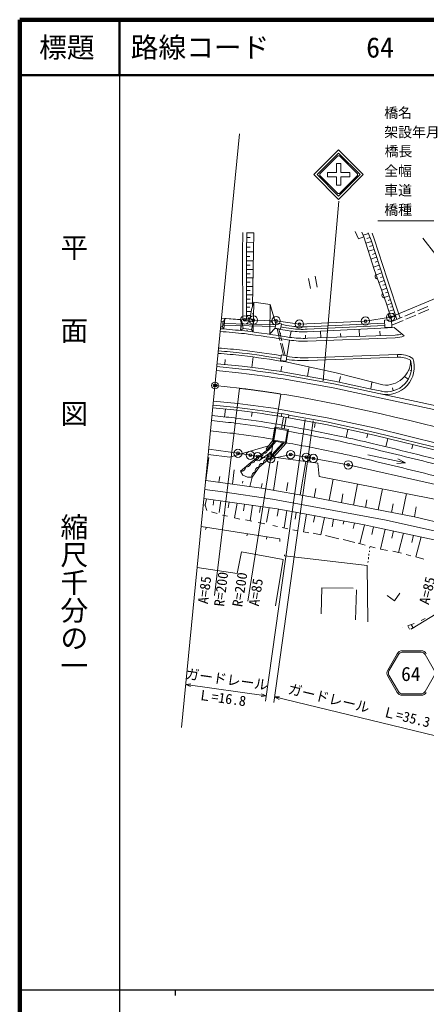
# Model space of a CAD drawing. Units: millimetres, scale not verified. Extents: x 40000 to 680000, y 20000 to 380000.
# Drawn here: x 40000 to 113289, y 202409 to 380000 of the extents above; entities that cross this region are included whole.
import ezdxf
from ezdxf.enums import TextEntityAlignment as Align

# ---------------------------------------------------------------- set-up
doc = ezdxf.new("R2010")
doc.units = ezdxf.units.MM
doc.header["$LTSCALE"] = 1000
doc.header["$PDMODE"] = 32
doc.header["$PDSIZE"] = 500
doc.linetypes.add('CHAIN', pattern=[18.5, 12, -1.5, 3.5, -1.5])
for name, color, linetype, lineweight in [('M-BGD', 7, 'Continuous', 13), ('M-BMK', 2, 'CHAIN', 13), ('M-BMK-OTRS', 5, 'Continuous', 13), ('M-BMK-ROW', 30, 'Continuous', 13), ('M-STR-HTXT', 7, 'Continuous', 13), ('M-STR-STRC', 7, 'Continuous', 13), ('M-TTL', 2, 'Continuous', 140), ('M-TTL-BAND', 7, 'Continuous', 25), ('M-TTL-LINE', 7, 'Continuous', 50), ('M-TTL-TXT', 7, 'Continuous', 13)]:
    doc.layers.add(name, color=color, linetype=linetype, lineweight=lineweight)
doc.layers.add('M-OTRS', color=6, linetype='Continuous')
doc.styles.add('@ＭＳ ゴシック', font='')
doc.styles.add('ＭＳ ゴシック', font='')
doc.styles.get('@ＭＳ ゴシック').set_extended_font_data('@MS Gothic')
doc.styles.get('ＭＳ ゴシック').set_extended_font_data('MS Gothic')

msp = doc.modelspace()

# ---------------------------------------------------------------- linework, layer by layer
at = {"layer": 'M-BGD'}
for p, q in [((79642, 359431), (69172, 252358)), ((80214, 341623), (80173, 338148)), ((80894, 338131), (80944, 341607)), ((80944, 341557), (82177, 341542)), ((82178, 341579), (82126, 338302)), ((101073, 340476), (100480, 341792)), ((102053, 340831), (101697, 341672)), ((102883, 341442), (101934, 341113)), ((102839, 341559), (103330, 340254)), ((103505, 341494), (103896, 340452)), ((80919, 339846), (82150, 339832)), ((80931, 340702), (81542, 340694)), ((102053, 340831), (101073, 340476)), ((103893, 334937), (102053, 340831)), ((103408, 340013), (102416, 339669)), ((103151, 340730), (102586, 340534)), ((103641, 339295), (103078, 339100)), ((103330, 340254), (105675, 333048)), ((103896, 340452), (106245, 333235)), ((114998, 337567), (112654, 340592)), ((80173, 338148), (80193, 325882)), ((80877, 325961), (80894, 338131)), ((80894, 338131), (82123, 338117)), ((80906, 338989), (81520, 338982)), ((82126, 338302), (81977, 328400)), ((103875, 338577), (102866, 338227)), ((104107, 337865), (103565, 337677)), ((80890, 335730), (81513, 335730)), ((80892, 336504), (82099, 336503)), ((80893, 337283), (81509, 337283)), ((104339, 337153), (103313, 336796)), ((104799, 335739), (103756, 335377)), ((104569, 336446), (104049, 336265)), ((80888, 334187), (81517, 334187)), ((80889, 334956), (82076, 334955)), ((106067, 328919), (103893, 334937)), ((105256, 334337), (104238, 333983)), ((105027, 335038), (104529, 334865)), ((80886, 332654), (81520, 332654)), ((80887, 333418), (82053, 333417)), ((92424, 331546), (92075, 333339)), ((93618, 331727), (93268, 333727)), ((105709, 332946), (104735, 332607)), ((105470, 333637), (105006, 333476)), ((105935, 332256), (105478, 332097)), ((105675, 333048), (108008, 325946)), ((106245, 333235), (108563, 326180)), ((80883, 330373), (82007, 330372)), ((80884, 331132), (81524, 331131)), ((80885, 331891), (82030, 331890)), ((106162, 331566), (105228, 331242)), ((106387, 330882), (105947, 330730)), ((80881, 328865), (81984, 328864)), ((80882, 329619), (81528, 329618)), ((82173, 329030), (81767, 327724)), ((82173, 329030), (82109, 323707)), ((85169, 328658), (82173, 329030)), ((85169, 328658), (85105, 323326)), ((85169, 328658), (86139, 325069)), ((106611, 330198), (105717, 329888)), ((107127, 325574), (106067, 328919)), ((107057, 328841), (106187, 328539)), ((106834, 329520), (106412, 329373)), ((80879, 327367), (81709, 327366)), ((80880, 328125), (81458, 328124)), ((81767, 327724), (81523, 326210)), ((82148, 326928), (81888, 326932)), ((107434, 327695), (106542, 327420)), ((107245, 328268), (106813, 328134)), ((107624, 327116), (107178, 326978)), ((109397, 326531), (111239, 327308)), ((111700, 327502), (113543, 328279)), ((111880, 326927), (113723, 327704)), ((76335, 325611), (76658, 325568)), ((76528, 324577), (76658, 325568)), ((86125, 324976), (76613, 325222)), ((76969, 326111), (76630, 325350)), ((76881, 325051), (76741, 325062)), ((76969, 326111), (76810, 324188)), ((76969, 326111), (79959, 325864)), ((79959, 325864), (79799, 323940)), ((79959, 325864), (80305, 324288)), ((81523, 326210), (80303, 325741)), ((82131, 325513), (80303, 325741)), ((80877, 326631), (81461, 326631)), ((81369, 325608), (81401, 325867)), ((82131, 325513), (81523, 326210)), ((82131, 325513), (81754, 324111)), ((81939, 325833), (81939, 325817)), ((85131, 325491), (85621, 325485)), ((86028, 324332), (86178, 325321)), ((86178, 325321), (87166, 325171)), ((87016, 324182), (87166, 325171)), ((105762, 325281), (91791, 324606)), ((107035, 325863), (105737, 325800)), ((105800, 324502), (105737, 325800)), ((107814, 326537), (106910, 326257)), ((107098, 324564), (107035, 325863)), ((107051, 325542), (108936, 326337)), ((107082, 324904), (109116, 325762)), ((109576, 325956), (111419, 326733)), ((76238, 324615), (76528, 324577)), ((76528, 324577), (76810, 324188)), ((86080, 324677), (76573, 324923)), ((80305, 324288), (79799, 323940)), ((79855, 324616), (80059, 324600)), ((80305, 324288), (80364, 324280)), ((81754, 324111), (80364, 324280)), ((80987, 323838), (81008, 324021)), ((81754, 324111), (82109, 323707)), ((86028, 324332), (85105, 323326)), ((86028, 324332), (87016, 324182)), ((86387, 324277), (86900, 322129)), ((86707, 324229), (87220, 322081)), ((86920, 322977), (86996, 323549)), ((88699, 322692), (88913, 323844)), ((105783, 324841), (91813, 324167)), ((107473, 324482), (91834, 323727)), ((94262, 322623), (94217, 323842)), ((97868, 322758), (97845, 323381)), ((101227, 322884), (101179, 324179)), ((104973, 323024), (104943, 323837)), ((107098, 324564), (105800, 324502)), ((107473, 324482), (109300, 322956)), ((87016, 321643), (87529, 319495)), ((87336, 321594), (87849, 319446)), ((88158, 319234), (88610, 322200)), ((91518, 322521), (91495, 323129)), ((107670, 323125), (91877, 322534)), ((107689, 322625), (91896, 322034)), ((75585, 317941), (80091, 317494)), ((76970, 317804), (77062, 318728)), ((81839, 317276), (82088, 319205)), ((87034, 318558), (87184, 319547)), ((87034, 318558), (88023, 318408)), ((87184, 319547), (88173, 319397)), ((88023, 318408), (88173, 319397)), ((108095, 319638), (92008, 319036)), ((108114, 319118), (92028, 318517)), ((108114, 319118), (108095, 319638)), ((75536, 317443), (80042, 316995)), ((87097, 316517), (87246, 317505)), ((91868, 315683), (92176, 317394)), ((110579, 316750), (110302, 316790)), ((97580, 314626), (97804, 315668)), ((103263, 313404), (103483, 314628)), ((103609, 314595), (105446, 314117)), ((110046, 315183), (109335, 315667)), ((103352, 313385), (105269, 312972)), ((107346, 313059), (107189, 313615)), ((74807, 309981), (79172, 309547)), ((74855, 310477), (79206, 310045)), ((77077, 309755), (76939, 308365)), ((81909, 309198), (81801, 308402)), ((86519, 309026), (87237, 308896)), ((86431, 308534), (87149, 308404)), ((87246, 308946), (87149, 308404)), ((87149, 308404), (88428, 308174)), ((87212, 306278), (87572, 308328)), ((87246, 308946), (88525, 308715)), ((87646, 306202), (88005, 308250)), ((88525, 308715), (88428, 308174)), ((93267, 307303), (93111, 306435)), ((86014, 306488), (85582, 304026)), ((86176, 306257), (85813, 304188)), ((86014, 306488), (88476, 306056)), ((86169, 307079), (88577, 306646)), ((86176, 306257), (88245, 305894)), ((88245, 305894), (87882, 303826)), ((88476, 306056), (88044, 303594)), ((99135, 306109), (98820, 304641)), ((84406, 302626), (85582, 304026)), ((84406, 302626), (85582, 304026)), ((84635, 302433), (85924, 303966)), ((84635, 302433), (85924, 303966)), ((84789, 302305), (86151, 303926)), ((84789, 302305), (86151, 303926)), ((87458, 303697), (85358, 301436)), ((87458, 303697), (85358, 301436)), ((85582, 304026), (88044, 303594)), ((85813, 304188), (87882, 303826)), ((102734, 305335), (102572, 304583)), ((106349, 304484), (105981, 302983)), ((84843, 303146), (77879, 301107)), ((84636, 302434), (81661, 300144)), ((85465, 302090), (83076, 300413)), ((84406, 302626), (84789, 302305)), ((84406, 302626), (84789, 302305)), ((85465, 302090), (85001, 301925)), ((85465, 302090), (85152, 301710)), ((87692, 303656), (85505, 301300)), ((87692, 303656), (85505, 301300)), ((88044, 303594), (85724, 301096)), ((88044, 303594), (85724, 301096)), ((110880, 303375), (110684, 302574)), ((73567, 296885), (74106, 301022)), ((73987, 301601), (77879, 301107)), ((81661, 300144), (79791, 298567)), ((85505, 301300), (83134, 299272)), ((85358, 301436), (85724, 301096)), ((85358, 301436), (85724, 301096)), ((93749, 300023), (85724, 301096)), ((85763, 295111), (86511, 300393)), ((90545, 294282), (91583, 300312)), ((102753, 301497), (109558, 300052)), ((109558, 300052), (108178, 300771)), ((78331, 296221), (78657, 298808)), ((80206, 297872), (79791, 298567)), ((83134, 299272), (81881, 297487)), ((93954, 297606), (93749, 300023)), ((109558, 300052), (108005, 299956)), ((83597, 295487), (73527, 296891)), ((75903, 296560), (76054, 297629)), ((80178, 296411), (80208, 296790)), ((81032, 297505), (80206, 297872)), ((81881, 297487), (81032, 297505)), ((81454, 295786), (81881, 297487)), ((93954, 297606), (118434, 292822)), ((95759, 293322), (96475, 297113)), ((83544, 295494), (83706, 296373)), ((93152, 293830), (83597, 295487)), ((88108, 295014), (88337, 296510)), ((93098, 293839), (93381, 295426)), ((100187, 292459), (100896, 296249)), ((104632, 291593), (105381, 295373)), ((86380, 291766), (73211, 293669)), ((73441, 292441), (73668, 293608)), ((74859, 292433), (75018, 293413)), ((75959, 291098), (76249, 293235)), ((111190, 290315), (93152, 293830)), ((98014, 292882), (98220, 294501)), ((102350, 292038), (102545, 293382)), ((108958, 290750), (109729, 294523)), ((73000, 291504), (73087, 291570)), ((73441, 292441), (73099, 292522)), ((73755, 291447), (73441, 292441)), ((77569, 291928), (77752, 293018)), ((78701, 290124), (79212, 292807)), ((80318, 291438), (80507, 292619)), ((81515, 289636), (81951, 292411)), ((83205, 291118), (83424, 292198)), ((84504, 289400), (84961, 291976)), ((102136, 288883), (86380, 291766)), ((86394, 290447), (86637, 291705)), ((87659, 288337), (88127, 291446)), ((107003, 291131), (107297, 292705)), ((111152, 290323), (111476, 292122)), ((75589, 290916), (74588, 291248)), ((77447, 290446), (76581, 290636)), ((79662, 289920), (78701, 290124)), ((81857, 289565), (80729, 289799)), ((89640, 289895), (89816, 291142)), ((91168, 287653), (91697, 290798)), ((92981, 289390), (93197, 290519)), ((94287, 287097), (94925, 290202)), ((96337, 288553), (96586, 289899)), ((98323, 288986), (98426, 289562)), ((127610, 286439), (111190, 290315)), ((86910, 286360), (72717, 288609)), ((73479, 288052), (73655, 288465)), ((73482, 288047), (73657, 288460)), ((84166, 289066), (82987, 289338)), ((86442, 288616), (85627, 288784)), ((88336, 288173), (87294, 288425)), ((90211, 287812), (89241, 288001)), ((100126, 288201), (100322, 289215)), ((101294, 285488), (102136, 288883)), ((103801, 288550), (102131, 288863)), ((103468, 287150), (103793, 288551)), ((120214, 284999), (103801, 288550)), ((105025, 284517), (105860, 288105)), ((107087, 286502), (107365, 287779)), ((80919, 286892), (81035, 287291)), ((84458, 286332), (84540, 286736)), ((86887, 285884), (86910, 286360)), ((92093, 287429), (91168, 287653)), ((94287, 287097), (92892, 287362)), ((97518, 286375), (95132, 286973)), ((100388, 285725), (98314, 286217)), ((108285, 283886), (109166, 287389)), ((110653, 285703), (110959, 287001)), ((111418, 283124), (112353, 286700)), ((102251, 285243), (100989, 285567)), ((103024, 283999), (103026, 284209)), ((103156, 285009), (103064, 284690)), ((104099, 284752), (103156, 285009)), ((106308, 284265), (105025, 284517)), ((79209, 280113), (79973, 284043)), ((87472, 282642), (79973, 284043)), ((86114, 274277), (87472, 282642)), ((87757, 283310), (87751, 283455)), ((102626, 281543), (87757, 283310)), ((102860, 282724), (102900, 283042)), ((102934, 283362), (102960, 283633)), ((108793, 283771), (107281, 284111)), ((110528, 283280), (109665, 283515)), ((112871, 282707), (111418, 283124)), ((79209, 280113), (71990, 281183)), ((102722, 271409), (102626, 281543)), ((102746, 282093), (102809, 282311)), ((94360, 272853), (94468, 277527)), ((100096, 277438), (94468, 277527)), ((100545, 271784), (100681, 277182)), ((107549, 275160), (106245, 276172)), ((108513, 276539), (107549, 275160)), ((118247, 274830), (110719, 270182)), ((113098, 271986), (112336, 271657)), ((109057, 270314), (109080, 270324)), ((111094, 271113), (109976, 270666)), ((109976, 270666), (110291, 270101)), ((110503, 270064), (110816, 270235)), ((110936, 270322), (110559, 270899))]:
    msp.add_line(p, q, dxfattribs=at)
for points in [[(87987, 318279), (97034, 316291), (103624, 314607)], [(87694, 316434), (96737, 314807), (103363, 313382)], [(87616, 315939), (96640, 314316), (118725, 309566)], [(88428, 308174), (95174, 306960), (95178, 306960)], [(88517, 308666), (95271, 307451), (104004, 305572), (116807, 302438)], [(95178, 306960), (103892, 305086), (116688, 301953)], [(202340, 262001), (175553, 270482), (158790, 275833), (141847, 280916), (128933, 284426), (117107, 287263), (106080, 289718), (85538, 293496), (76637, 294855), (73368, 295274)]]:
    msp.add_lwpolyline(points, dxfattribs=at)
msp.add_circle((75200, 314003), 600, dxfattribs=at)
for centre, radius, start, end in [((112269, 340746), 510, 332.10322, 341.37809), ((104545, 333715), 498, 133.29712, 266.42322), ((105787, 330276), 498, 133.29712, 266.42322), ((107012, 326706), 533, 133.47942, 261.69302), ((54502, 115151), 212390, 80.64125, 81.15957), ((53192, 48170), 276555, 84.33297, 85.23702), ((53192, 48170), 277055, 84.33297, 85.23554), ((54502, 115151), 209839, 80.6455, 82.88299), ((54502, 115151), 210339, 80.64715, 82.88299), ((54502, 115151), 211510, 80.63699, 81.43544), ((54502, 115151), 211950, 80.63911, 81.15912), ((91033, 340316), 16608, 262.66489, 272.76355), ((91033, 340316), 16168, 262.69228, 272.76355), ((91033, 340316), 15728, 262.72079, 272.76355), ((107502, 327621), 4500, 272.14159, 287.47266), ((91205, 340521), 18500, 261.82914, 272.14159), ((91205, 340521), 18000, 261.82914, 272.14159), ((107502, 327621), 5000, 272.14159, 291.07237), ((53192, 48170), 272585, 84.34354, 85.249), ((53192, 48170), 273035, 84.34354, 85.24762), ((53192, 48170), 273555, 84.34354, 85.24604), ((54502, 115151), 206319, 80.91405, 82.86902), ((54502, 115151), 206839, 80.91521, 82.86902), ((54502, 115151), 205869, 80.63917, 82.86902), ((91205, 340521), 22020, 261.82914, 272.14159), ((91205, 340521), 21500, 261.82914, 272.14159), ((106125, 317390), 5000, 257.86098, 17.67098), ((106125, 317390), 4500, 257.86098, 15.27785), ((105966, 318587), 4500, 263.37155, 359.85438), ((108281, 314641), 5000, 58.56941, 92.14159), ((108281, 314641), 4500, 60.96253, 92.14159), ((55735, 114952), 203500, 80.98667, 83.14), ((55735, 114953), 204000, 80.98667, 83.13999), ((55735, 114953), 196000, 80.98667, 83.13999), ((55735, 114952), 196500, 80.98667, 83.14), ((49192, 48596), 260336, 83.51043, 84.40311), ((49192, 48596), 261246, 83.51043, 84.40316), ((46823, 48934), 260279, 82.92406, 82.98565), ((46823, 48934), 261189, 82.92406, 82.98565), ((54289, 115187), 193613, 80.58471, 82.70844), ((54289, 115187), 194523, 80.55511, 82.70844), ((49192, 48596), 258456, 83.51043, 84.40303), ((43574, 49421), 260231, 77.98478, 80.07635), ((43574, 49421), 261131, 77.98478, 80.07635), ((46823, 48934), 258399, 82.92406, 82.98565), ((54289, 115187), 191733, 80.5899, 82.70844), ((43574, 49421), 258131, 77.98478, 80.07635), ((43243, 49577), 260148, 76.6487, 77.90652), ((43243, 49577), 261048, 76.6487, 77.90652), ((84131, 302319), 517, 242.39172, 12.76632), ((-79915, -469341), 793481, 75.72042, 76.64871), ((-79915, -469341), 794381, 75.42169, 76.64871), ((80888, 300112), 773, 257.89122, 2.41952), ((81900, 300602), 517, 242.39172, 12.76632), ((82644, 301175), 517, 242.39172, 12.76632), ((83388, 301747), 517, 242.39172, 12.76632), ((84515, 300058), 601, 70.58592, 190.50652), ((85305, 300734), 601, 70.58592, 190.50652), ((43243, 49577), 258048, 76.6487, 77.90652), ((-79915, -469341), 791381, 75.72067, 76.64871), ((79953, 299323), 773, 257.89122, 2.41952), ((82477, 297735), 645, 87.27922, 202.59502), ((83103, 298628), 645, 87.27922, 202.59502), ((83724, 299381), 601, 70.58592, 190.50652)]:
    msp.add_arc(centre, radius, start, end, dxfattribs=at)
at = {"layer": 'M-BMK'}
msp.add_line((75200, 314003), (79624, 313520), dxfattribs=at)
msp.add_lwpolyline([(122329, 304689), (119876, 305309), (117423, 305926), (114968, 306539), (112512, 307146), (110054, 307744), (107593, 308331), (105130, 308905), (102662, 309464), (100191, 310005), (97716, 310526), (95236, 311026), (92751, 311501), (90261, 311950), (87766, 312370), (87068, 312482)], dxfattribs=at)
msp.add_arc((55735, 114952), 200000, 80.98667, 83.14, dxfattribs=at)
at = {"layer": 'M-BMK-OTRS'}
msp.add_line((82877, 301195), (85250, 300815), dxfattribs=at)
for points in [[(76389, 326159), (80570, 325854), (82133, 325812), (86220, 325698), (90432, 325099), (102325, 325643), (106843, 326329), (116644, 330462)], [(74079, 302544), (79341, 301792), (81578, 301436), (82877, 301195)], [(85250, 300815), (88848, 301569), (91667, 301092)], [(91667, 301092), (92937, 300873), (99222, 299709), (114149, 296366), (121662, 294618), (123270, 294544), (140880, 293739), (141129, 292442), (140720, 290930), (140128, 290166)]]:
    msp.add_lwpolyline(points, dxfattribs=at)
at = {"layer": 'M-BMK-ROW'}
msp.add_line((82877, 301195), (85250, 300815), dxfattribs=at)
for points in [[(76389, 326159), (80570, 325854), (82133, 325812), (86220, 325698), (90432, 325099), (102325, 325643), (106843, 326329)], [(74079, 302544), (79341, 301792), (81578, 301436), (82877, 301195)], [(85250, 300815), (88848, 301569), (91667, 301092)], [(91667, 301092), (92937, 300873), (99222, 299709), (114149, 296366), (121662, 294618), (123270, 294544), (140880, 293739), (141129, 292442), (140720, 290930), (140128, 290166)]]:
    msp.add_lwpolyline(points, dxfattribs=at)
for centre in [(106843, 326329), (80570, 325854), (82133, 325812), (86220, 325698), (90432, 325099), (102325, 325643), (79341, 301792), (81578, 301436), (82877, 301195), (88848, 301569), (85250, 300815), (91667, 301092), (92937, 300873), (99222, 299709)]:
    msp.add_circle(centre, 750, dxfattribs=at)
for p in [(80570, 325854), (82133, 325812), (86220, 325698), (90432, 325099), (102325, 325643), (106843, 326329), (79341, 301792), (81578, 301436), (82877, 301195), (85250, 300815), (88848, 301569), (91667, 301092), (92937, 300873), (99222, 299709)]:
    msp.add_point(p, dxfattribs=at)
at = {"layer": 'M-OTRS'}
msp.add_point((75200, 314003), dxfattribs=at)
at = {"layer": 'M-STR-HTXT'}
for p, q in [((79624, 313520), (75131, 276174)), ((87068, 312482), (81144, 275136)), ((91436, 307913), (84301, 257059)), ((92912, 307649), (85785, 256851)), ((69927, 260086), (70853, 260208)), ((84439, 258050), (69927, 260086)), ((69927, 260086), (70784, 259713)), ((84439, 258050), (83513, 257927)), ((84439, 258050), (83583, 258422)), ((85925, 257846), (86858, 257878)), ((85925, 257846), (114954, 250834)), ((85925, 257846), (86741, 257392))]:
    msp.add_line(p, q, dxfattribs=at)
at = {"layer": 'M-STR-STRC'}
for p, q in [((97336, 355463), (94069, 352196)), ((93029, 352048), (97484, 347593)), ((93623, 352048), (97484, 348187)), ((99498, 352450), (97887, 352450)), ((94673, 314878), (97495, 347285)), ((75463, 316697), (79952, 316251)), ((74928, 311224), (79295, 310790)), ((108031, 265637), (106330, 262691)), ((106562, 262557), (108263, 265503)), ((112361, 266173), (108959, 266173)), ((108959, 265905), (112361, 265905)), ((113057, 265503), (114758, 262557)), ((106330, 261620), (108031, 258674)), ((108263, 258808), (106562, 261754)), ((114758, 261754), (113057, 258808)), ((112361, 258406), (108959, 258406)), ((112361, 258138), (108959, 258138))]:
    msp.add_line(p, q, dxfattribs=at)
for points in [[(97484, 347593), (101939, 352048), (97484, 356502), (93029, 352048)], [(97484, 348187), (101345, 352048), (97484, 355908), (93623, 352048)], [(94069, 352196), (94069, 351899), (97336, 348632), (97633, 348632), (100899, 351899), (100899, 352196), (97633, 355463), (97336, 355463)], [(97887, 352450), (97887, 354086), (97081, 354086), (97081, 352450), (95470, 352450), (95470, 351645), (97081, 351645), (97081, 350160), (97887, 350160), (97887, 351645), (99498, 351645), (99498, 352450)], [(87499, 315198), (96494, 313580), (118567, 308832)], [(86637, 309766), (95418, 308186), (104171, 306304), (121655, 302023)]]:
    msp.add_lwpolyline(points, dxfattribs=at)
for centre, radius, start, end in [((55735, 114952), 202750, 80.98667, 83.14), ((55735, 114952), 197250, 80.98667, 83.14), ((108959, 265102), 1071, 90, 150), ((108959, 265102), 804, 90, 149.99999), ((112361, 265102), 1071, 30, 90), ((112361, 265102), 804, 30, 90), ((107258, 262155), 1071, 150, 210), ((107258, 262155), 804, 150, 210), ((108959, 259209), 1071, 210, 270), ((108959, 259209), 804, 210, 270), ((112361, 259209), 804, 270, 330), ((112361, 259209), 1071, 270, 330)]:
    msp.add_arc(centre, radius, start, end, dxfattribs=at)
at = {"layer": 'M-TTL'}
for p, q in [((40000, 380000), (40000, 20000)), ((680000, 380000), (40000, 380000))]:
    msp.add_line(p, q, dxfattribs=at)
at = {"layer": 'M-TTL', "lineweight": 13}
msp.add_lwpolyline([(129000, 307048), (132138, 343717), (104524, 343717)], dxfattribs=at)
at = {"layer": 'M-TTL-BAND'}
for p, q in [((58000, 370000), (58000, 20000)), ((40000, 205000), (579000, 205000)), ((68000, 205000), (68000, 204000))]:
    msp.add_line(p, q, dxfattribs=at)
at = {"layer": 'M-TTL-LINE'}
for p, q in [((58000, 380000), (58000, 370000)), ((40000, 370000), (680000, 370000))]:
    msp.add_line(p, q, dxfattribs=at)

# ---------------------------------------------------------------- texts
at = {"layer": 'M-STR-HTXT', "style": 'ＭＳ ゴシック'}
for s, p in [('橋名', (105710, 361748)), ('架設年月', (105710, 358248)), ('橋長', (105778, 354800)), ('全幅', (105710, 351248)), ('車道', (105710, 347748)), ('橋種', (105710, 344248))]:
    msp.add_text(s, height=1833, dxfattribs=at).set_placement(p, align=Align.BOTTOM_LEFT)
for s, rotation, p in [('A=85', 83.02, (74474, 274480)), ('R=200', 83.02, (77376, 274020)), ('R=200', 81.02, (80642, 273915)), ('A=85', 81.02, (83628, 274045)), ('A=85', 76.02, (114277, 274265))]:
    msp.add_text(s, height=1833, rotation=rotation, dxfattribs=at).set_placement(p, align=Align.BOTTOM_LEFT)
msp.add_text('ガードレール', height=1833, rotation=352.013, dxfattribs=at).set_placement((69904, 262064), align=Align.MIDDLE_LEFT)
msp.add_text('ガードレール\u3000Ｌ=35.3', height=1833, rotation=346.42, dxfattribs=at).set_placement((100851, 254872), align=Align.BOTTOM_CENTER)
msp.add_text('Ｌ=16.8', height=1833, rotation=352.013, dxfattribs=at).set_placement((72257, 259188), align=Align.TOP_LEFT)
at = {"layer": 'M-STR-STRC', "style": 'ＭＳ ゴシック'}
msp.add_text('64', height=2566, dxfattribs=at).set_placement((110502, 261998), align=Align.MIDDLE_CENTER)
at = {"layer": 'M-TTL-BAND', "style": '@ＭＳ ゴシック'}
for s, p in [('平\u3000\u3000面\u3000\u3000図', (49777, 306475)), ('縮尺千分の一', (49777, 261030))]:
    msp.add_text(s, height=3666, rotation=270, dxfattribs=at).set_placement(p, align=Align.MIDDLE_RIGHT)
at = {"layer": 'M-TTL-TXT', "style": 'ＭＳ ゴシック'}
msp.add_text('標題', height=3666, dxfattribs=at).set_placement((48500, 375000), align=Align.MIDDLE_CENTER)
msp.add_text('路線コード       64', height=3666, dxfattribs=at).set_placement((60000, 375000), align=Align.MIDDLE_LEFT)

doc.saveas('drawing.dxf')
